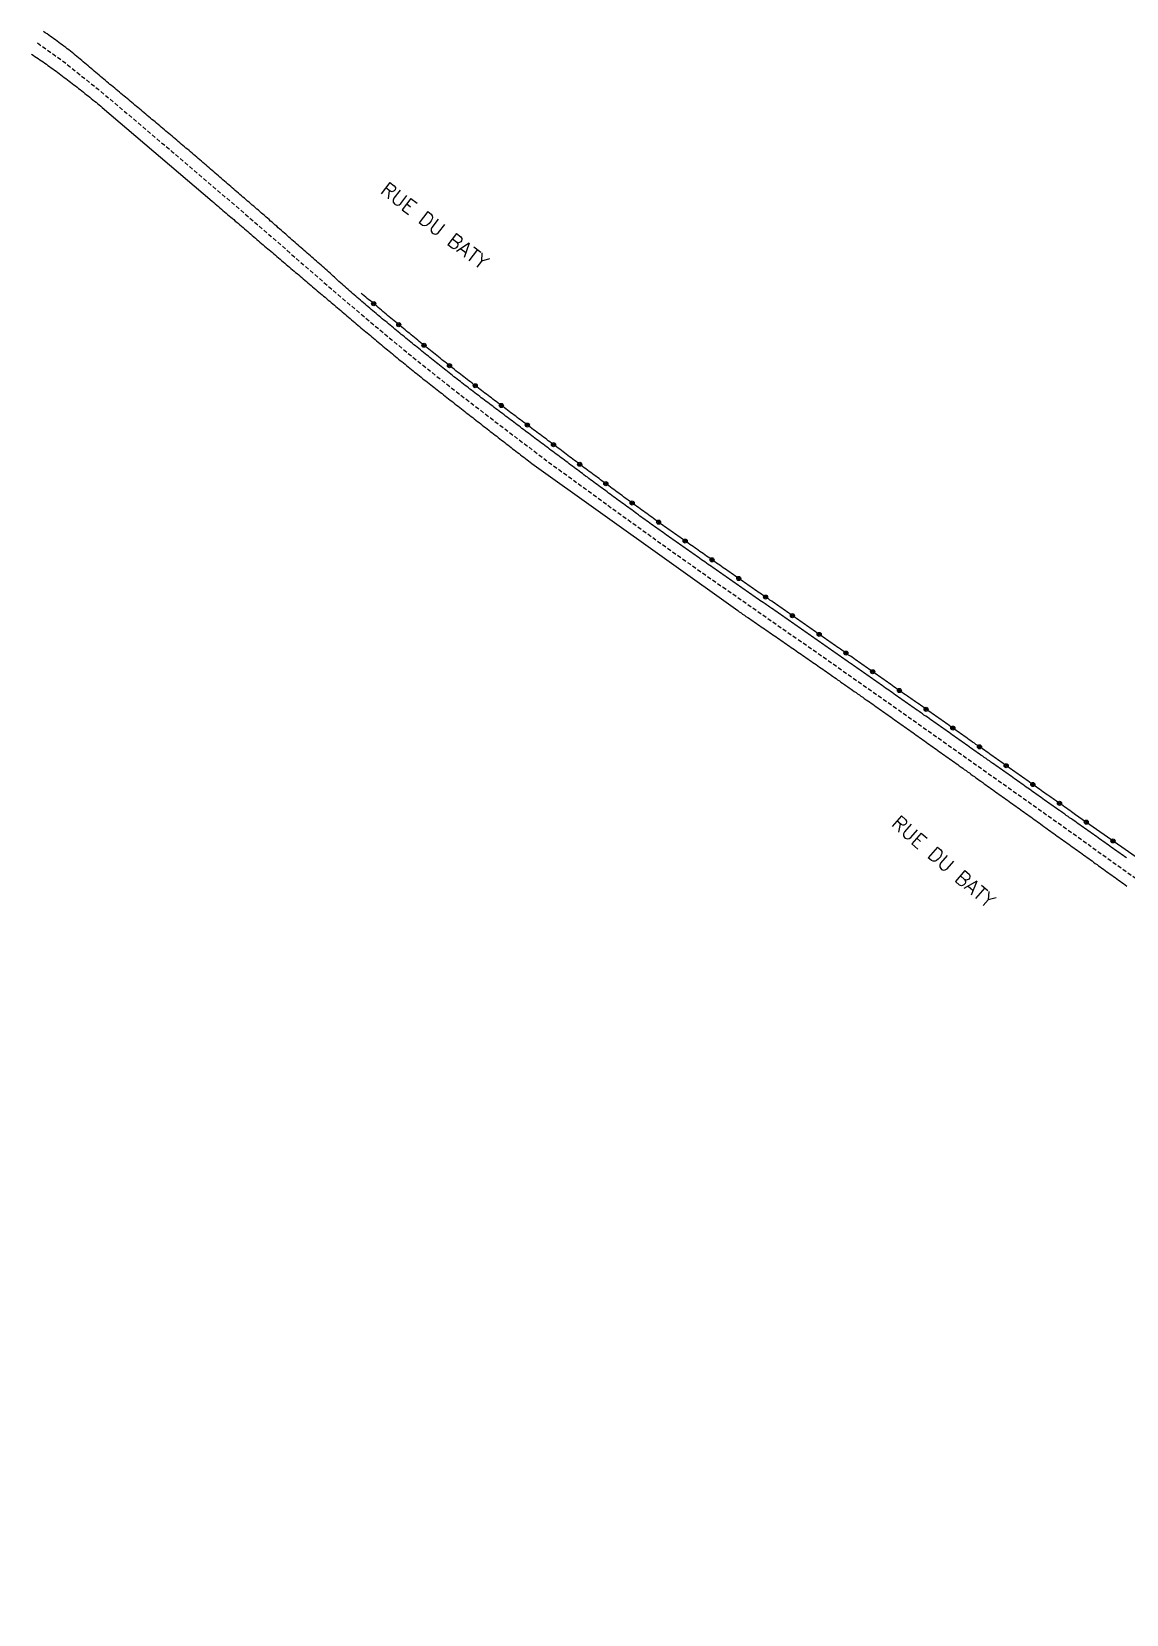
# Model space of a CAD drawing. Extents: x 146000 to 147001, y 128004 to 129000.
# Drawn here: x 146357.6 to 146491.7, y 128634 to 128827.9 of the extents above; entities that cross this region are included whole.
import ezdxf
from ezdxf.enums import TextEntityAlignment as Align

# ---------------------------------------------------------------- set-up
doc = ezdxf.new("R2010")
doc.units = 0
doc.header["$MEASUREMENT"] = 0
doc.linetypes.add('DASHED', pattern=[0.75, 0.5, -0.25])
doc.layers.get('0').update_dxf_attribs({"linetype": 'CONTINUOUS'})
for name, color, linetype in [('W0001', 6, 'DASHED'), ('W0008', 7, 'CONTINUOUS'), ('W0322', 7, 'CONTINUOUS'), ('W0989', 7, 'CONTINUOUS')]:
    doc.layers.add(name, color=color, linetype=linetype)
doc.styles.get("Standard").update_dxf_attribs({"font": 'romans.shx', "width": 0.85})

# ---------------------------------------------------------------- blocks, each defined once
blk = doc.blocks.new('t322o')
at = {"color": 0, "linetype": 'Continuous'}
for radius in [0.25, 0.15]:
    blk.add_circle((0, 0), radius, dxfattribs=at)

msp = doc.modelspace()

# ---------------------------------------------------------------- linework, layer by layer
at = {"layer": 'W0001', "flags": 128}
msp.add_lwpolyline([(146358.3, 128826.48), (146361.35, 128824.3), (146365.71, 128820.81), (146369.15, 128817.94), (146374.79, 128813.16), (146379.05, 128809.52), (146382.49, 128806.58), (146386.92, 128802.76), (146390.83, 128799.36), (146395.51, 128795.31), (146401.7, 128790.1), (146404.48, 128787.83), (146409.09, 128784.16), (146412.39, 128781.62), (146417.17, 128777.96), (146421.37, 128774.8), (146425.33, 128771.93), (146429.07, 128769.2), (146433.6, 128765.94), (146438.21, 128762.66), (146442.16, 128759.89), (146454.17, 128751.53), (146463.87, 128744.73), (146473.43, 128737.96), (146480.15, 128733.2), (146497.73, 128720.68), (146515.63, 128708.07), (146525.6, 128701.18), (146536.42, 128693.63), (146544.73, 128687.01), (146552.3, 128679.84), (146557.25, 128674.77), (146563.16, 128668.45), (146569.35, 128661.75), (146574.33, 128656.31), (146579, 128651.26), (146583.5, 128646.45), (146587.54, 128642.35), (146593.79, 128636.16), (146600.17, 128629.84), (146607.8, 128622.28), (146613.9, 128616.24), (146620.92, 128609.29), (146622.42, 128607.85)], dxfattribs=at)
at = {"layer": 'W0008', "flags": 128}
for points in [[(146491.72, 128726.64), (146491.52, 128726.79), (146491.32, 128726.93), (146491.11, 128727.07), (146490.91, 128727.22), (146490.7, 128727.36), (146490.5, 128727.51), (146490.29, 128727.65), (146490.09, 128727.8), (146489.88, 128727.94), (146489.68, 128728.09), (146489.47, 128728.23), (146489.27, 128728.38), (146489.07, 128728.52), (146488.86, 128728.67), (146488.66, 128728.81), (146488.45, 128728.96), (146488.25, 128729.1), (146488.04, 128729.25), (146487.84, 128729.39), (146487.63, 128729.54), (146487.43, 128729.68), (146487.22, 128729.83), (146487.02, 128729.97), (146486.81, 128730.12), (146486.61, 128730.26), (146486.4, 128730.41), (146486.2, 128730.55), (146485.99, 128730.7), (146485.79, 128730.84), (146485.58, 128730.99), (146485.38, 128731.13), (146485.17, 128731.28), (146484.97, 128731.42), (146484.76, 128731.57), (146484.56, 128731.71), (146484.35, 128731.86), (146484.15, 128732), (146483.94, 128732.15), (146483.74, 128732.29), (146483.53, 128732.44), (146483.33, 128732.58), (146483.12, 128732.73), (146482.92, 128732.87), (146482.71, 128733.02), (146482.51, 128733.16), (146482.3, 128733.31), (146482.1, 128733.45), (146481.89, 128733.6), (146481.69, 128733.74), (146481.48, 128733.89), (146481.28, 128734.03), (146481.07, 128734.18), (146480.87, 128734.32), (146480.66, 128734.47), (146480.46, 128734.61), (146480.25, 128734.76), (146480.05, 128734.9), (146479.84, 128735.05), (146479.64, 128735.19), (146479.43, 128735.33), (146479.23, 128735.48), (146479.02, 128735.62), (146478.82, 128735.77), (146478.61, 128735.91), (146478.41, 128736.06), (146478.2, 128736.2), (146478, 128736.35), (146477.79, 128736.49), (146477.59, 128736.64), (146477.38, 128736.78), (146477.18, 128736.93), (146476.97, 128737.07), (146476.77, 128737.22), (146476.56, 128737.36), (146476.35, 128737.51), (146476.15, 128737.65), (146475.94, 128737.8), (146475.74, 128737.94), (146475.53, 128738.08), (146475.33, 128738.23), (146475.12, 128738.37), (146474.92, 128738.52), (146474.71, 128738.66), (146474.51, 128738.81), (146474.3, 128738.95), (146474.1, 128739.1), (146473.89, 128739.24), (146473.69, 128739.39), (146473.48, 128739.53), (146473.28, 128739.68), (146473.07, 128739.82), (146472.87, 128739.97), (146472.66, 128740.11), (146472.46, 128740.25), (146472.25, 128740.4), (146472.05, 128740.54), (146471.84, 128740.69), (146471.64, 128740.83), (146471.43, 128740.98), (146471.22, 128741.12), (146471.02, 128741.27), (146470.81, 128741.41), (146470.61, 128741.56), (146470.4, 128741.7), (146470.2, 128741.84), (146469.99, 128741.99), (146469.79, 128742.13), (146469.58, 128742.28), (146469.38, 128742.42), (146469.17, 128742.57), (146468.97, 128742.71), (146468.76, 128742.86), (146468.56, 128743), (146468.35, 128743.14), (146468.14, 128743.29), (146467.94, 128743.43), (146467.74, 128743.58), (146467.53, 128743.72), (146467.32, 128743.87), (146467.12, 128744.01), (146466.91, 128744.15), (146466.71, 128744.3), (146466.5, 128744.44), (146466.3, 128744.59), (146466.09, 128744.73), (146465.89, 128744.87), (146465.68, 128745.02), (146465.48, 128745.16), (146465.27, 128745.31), (146465.07, 128745.45), (146464.86, 128745.59), (146464.66, 128745.74), (146464.45, 128745.88), (146464.25, 128746.03), (146464.04, 128746.17), (146463.84, 128746.31), (146463.63, 128746.46), (146463.43, 128746.6), (146463.22, 128746.74), (146463.02, 128746.89), (146462.81, 128747.03), (146462.61, 128747.18), (146462.4, 128747.32), (146462.2, 128747.46), (146461.99, 128747.61), (146461.79, 128747.75), (146461.58, 128747.9), (146461.38, 128748.04), (146461.17, 128748.18), (146460.96, 128748.33), (146460.76, 128748.47), (146460.55, 128748.61), (146460.35, 128748.76), (146460.14, 128748.9), (146459.94, 128749.05), (146459.73, 128749.19), (146459.53, 128749.33), (146459.32, 128749.48), (146459.12, 128749.62), (146458.91, 128749.76), (146458.71, 128749.91), (146458.5, 128750.05), (146458.3, 128750.19), (146458.09, 128750.34), (146457.89, 128750.48), (146457.68, 128750.63), (146457.47, 128750.77), (146457.27, 128750.91), (146457.06, 128751.06), (146456.86, 128751.2), (146456.65, 128751.34), (146456.45, 128751.49), (146456.24, 128751.63), (146456.04, 128751.78), (146455.83, 128751.92), (146455.63, 128752.06), (146455.42, 128752.21), (146455.22, 128752.35), (146455.01, 128752.49), (146454.81, 128752.64), (146454.6, 128752.78), (146454.39, 128752.92), (146454.19, 128753.07), (146453.98, 128753.21), (146453.78, 128753.36), (146453.57, 128753.5), (146453.37, 128753.64), (146453.16, 128753.79), (146452.96, 128753.93), (146452.75, 128754.07), (146452.55, 128754.21), (146452.35, 128754.36), (146452.14, 128754.5), (146451.94, 128754.64), (146451.73, 128754.79), (146451.53, 128754.93), (146451.32, 128755.07), (146451.12, 128755.21), (146450.91, 128755.36), (146450.71, 128755.5), (146450.5, 128755.64), (146450.3, 128755.78), (146450.09, 128755.93), (146449.89, 128756.07), (146449.68, 128756.21), (146449.48, 128756.35), (146449.27, 128756.5), (146449.07, 128756.64), (146448.86, 128756.78), (146448.66, 128756.92), (146448.45, 128757.06), (146448.25, 128757.21), (146448.04, 128757.35), (146447.84, 128757.49), (146447.63, 128757.63), (146447.43, 128757.77), (146447.22, 128757.92), (146447.02, 128758.06), (146446.81, 128758.2), (146446.61, 128758.34), (146446.4, 128758.48), (146446.2, 128758.63), (146445.99, 128758.77), (146445.79, 128758.91), (146445.58, 128759.05), (146445.38, 128759.2), (146445.17, 128759.34), (146444.97, 128759.48), (146444.76, 128759.62), (146444.56, 128759.76), (146444.35, 128759.91), (146444.15, 128760.05), (146443.94, 128760.19), (146443.74, 128760.33), (146443.53, 128760.47), (146443.33, 128760.62), (146443.12, 128760.76), (146442.92, 128760.9), (146442.71, 128761.04), (146442.51, 128761.19), (146442.3, 128761.33), (146442.1, 128761.47), (146441.89, 128761.61), (146441.69, 128761.76), (146441.48, 128761.9), (146441.28, 128762.04), (146441.07, 128762.18), (146440.87, 128762.33), (146440.66, 128762.47), (146440.46, 128762.61), (146440.25, 128762.75), (146440.05, 128762.9), (146439.84, 128763.04), (146439.64, 128763.18), (146439.44, 128763.33), (146439.23, 128763.47), (146439.03, 128763.61), (146438.82, 128763.76), (146438.62, 128763.9), (146438.41, 128764.04), (146438.21, 128764.19), (146438.01, 128764.33), (146437.8, 128764.47), (146437.6, 128764.62), (146437.39, 128764.76), (146437.19, 128764.9), (146436.99, 128765.05), (146436.78, 128765.19), (146436.58, 128765.34), (146436.37, 128765.48), (146436.17, 128765.63), (146435.97, 128765.77), (146435.76, 128765.91), (146435.56, 128766.06), (146435.36, 128766.2), (146435.15, 128766.35), (146434.95, 128766.49), (146434.75, 128766.64), (146434.54, 128766.78), (146434.34, 128766.93), (146434.14, 128767.07), (146433.94, 128767.22), (146433.73, 128767.36), (146433.53, 128767.51), (146433.33, 128767.65), (146433.12, 128767.8), (146432.92, 128767.95), (146432.72, 128768.09), (146432.52, 128768.24), (146432.31, 128768.39), (146432.11, 128768.53), (146431.91, 128768.68), (146431.7, 128768.83), (146431.5, 128768.97), (146431.3, 128769.12), (146431.1, 128769.27), (146430.9, 128769.42), (146430.69, 128769.56), (146430.49, 128769.71), (146430.29, 128769.86), (146430.09, 128770.01), (146429.88, 128770.15), (146429.68, 128770.3), (146429.48, 128770.45), (146429.28, 128770.6), (146429.08, 128770.75), (146428.88, 128770.89), (146428.67, 128771.04), (146428.47, 128771.19), (146428.27, 128771.34), (146428.07, 128771.49), (146427.87, 128771.64), (146427.67, 128771.78), (146427.47, 128771.93), (146427.26, 128772.08), (146427.06, 128772.23), (146426.86, 128772.38), (146426.66, 128772.53), (146426.46, 128772.68), (146426.26, 128772.83), (146426.06, 128772.98), (146425.86, 128773.13), (146425.66, 128773.27), (146425.45, 128773.42), (146425.25, 128773.57), (146425.05, 128773.72), (146424.85, 128773.87), (146424.65, 128774.02), (146424.45, 128774.17), (146424.25, 128774.32), (146424.05, 128774.47), (146423.85, 128774.62), (146423.65, 128774.77), (146423.45, 128774.92), (146423.25, 128775.07), (146423.05, 128775.22), (146422.85, 128775.37), (146422.65, 128775.52), (146422.45, 128775.67), (146422.25, 128775.82), (146422.05, 128775.97), (146421.85, 128776.12), (146421.64, 128776.27), (146421.44, 128776.42), (146421.24, 128776.57), (146421.04, 128776.72), (146420.84, 128776.87), (146420.64, 128777.02), (146420.44, 128777.17), (146420.24, 128777.32), (146420.04, 128777.47), (146419.84, 128777.62), (146419.64, 128777.77), (146419.44, 128777.92), (146419.24, 128778.07), (146419.04, 128778.22), (146418.84, 128778.37), (146418.64, 128778.52), (146418.44, 128778.67), (146418.24, 128778.82), (146418.04, 128778.97), (146417.84, 128779.12), (146417.64, 128779.27), (146417.45, 128779.42), (146417.25, 128779.57), (146417.05, 128779.72), (146416.85, 128779.87), (146416.65, 128780.02), (146416.45, 128780.17), (146416.25, 128780.32), (146416.05, 128780.47), (146415.85, 128780.62), (146415.65, 128780.77), (146415.45, 128780.92), (146415.25, 128781.07), (146415.05, 128781.22), (146414.86, 128781.37), (146414.66, 128781.52), (146414.46, 128781.67), (146414.26, 128781.82), (146414.06, 128781.97), (146413.86, 128782.12), (146413.66, 128782.27), (146413.46, 128782.42), (146413.26, 128782.57), (146413.07, 128782.72), (146412.87, 128782.87), (146412.67, 128783.02), (146412.47, 128783.17), (146412.27, 128783.32), (146412.07, 128783.47), (146411.88, 128783.62), (146411.68, 128783.77), (146411.48, 128783.93), (146411.28, 128784.08), (146411.09, 128784.23), (146410.89, 128784.38), (146410.69, 128784.53), (146410.49, 128784.69), (146410.3, 128784.84), (146410.1, 128784.99), (146409.9, 128785.14), (146409.71, 128785.3), (146409.51, 128785.45), (146409.31, 128785.6), (146409.12, 128785.76), (146408.92, 128785.91), (146408.73, 128786.07), (146408.53, 128786.22), (146408.34, 128786.38), (146408.14, 128786.53), (146407.94, 128786.69), (146407.75, 128786.84), (146407.55, 128787), (146407.35, 128787.16), (146407.16, 128787.31), (146406.96, 128787.47), (146406.76, 128787.63), (146406.57, 128787.78), (146406.37, 128787.94), (146406.18, 128788.1), (146405.98, 128788.25), (146405.78, 128788.41), (146405.59, 128788.57), (146405.39, 128788.73), (146405.2, 128788.88), (146405, 128789.04), (146404.81, 128789.2), (146404.61, 128789.36), (146404.42, 128789.52), (146404.22, 128789.67), (146404.03, 128789.83), (146403.83, 128789.99), (146403.64, 128790.15), (146403.44, 128790.31), (146403.25, 128790.47), (146403.06, 128790.63), (146402.86, 128790.78), (146402.67, 128790.94), (146402.47, 128791.1), (146402.28, 128791.26), (146402.09, 128791.42), (146401.89, 128791.58), (146401.7, 128791.74), (146401.51, 128791.9), (146401.31, 128792.06), (146401.12, 128792.22), (146400.93, 128792.38), (146400.73, 128792.54), (146400.54, 128792.7), (146400.35, 128792.86), (146400.16, 128793.03), (146399.96, 128793.19), (146399.77, 128793.35), (146399.58, 128793.51), (146399.39, 128793.67), (146399.19, 128793.83), (146399, 128793.99), (146398.81, 128794.16), (146398.62, 128794.32), (146398.43, 128794.48), (146398.24, 128794.64), (146398.04, 128794.81), (146397.85, 128794.97), (146397.66, 128795.13), (146397.47, 128795.29), (146397.28, 128795.46), (146397.09, 128795.62), (146396.9, 128795.79), (146396.71, 128795.95), (146396.53, 128796.11), (146396.34, 128796.27), (146396.15, 128796.44), (146395.97, 128796.6), (146395.79, 128796.77), (146395.6, 128796.93), (146395.42, 128797.1), (146395.23, 128797.27), (146395.05, 128797.43), (146394.87, 128797.6), (146394.68, 128797.77), (146394.5, 128797.93), (146394.32, 128798.1), (146394.14, 128798.27), (146393.95, 128798.43), (146393.77, 128798.6), (146393.58, 128798.76), (146393.4, 128798.93), (146393.21, 128799.09), (146393.03, 128799.26), (146392.84, 128799.42), (146392.65, 128799.59), (146392.47, 128799.75), (146392.28, 128799.92), (146392.09, 128800.08), (146391.91, 128800.25), (146391.72, 128800.41), (146391.53, 128800.57), (146391.34, 128800.74), (146391.16, 128800.9), (146390.97, 128801.07), (146390.78, 128801.23), (146390.6, 128801.4), (146390.41, 128801.56), (146390.22, 128801.72), (146390.04, 128801.89), (146389.85, 128802.05), (146389.66, 128802.22), (146389.47, 128802.38), (146389.29, 128802.54), (146389.1, 128802.71), (146388.91, 128802.87), (146388.72, 128803.04), (146388.54, 128803.2), (146388.35, 128803.36), (146388.16, 128803.53), (146387.97, 128803.69), (146387.79, 128803.85), (146387.6, 128804.02), (146387.41, 128804.18), (146387.22, 128804.35), (146387.04, 128804.51), (146386.85, 128804.67), (146386.66, 128804.84), (146386.47, 128805), (146386.29, 128805.16), (146386.1, 128805.33), (146385.91, 128805.49), (146385.72, 128805.65), (146385.53, 128805.82), (146385.35, 128805.98), (146385.16, 128806.14), (146384.97, 128806.31), (146384.78, 128806.47), (146384.59, 128806.63), (146384.41, 128806.79), (146384.22, 128806.96), (146384.03, 128807.12), (146383.84, 128807.28), (146383.65, 128807.45), (146383.46, 128807.61), (146383.28, 128807.77), (146383.09, 128807.93), (146382.9, 128808.1), (146382.71, 128808.26), (146382.52, 128808.42), (146382.33, 128808.59), (146382.15, 128808.75), (146381.96, 128808.91), (146381.77, 128809.07), (146381.58, 128809.24), (146381.39, 128809.4), (146381.2, 128809.56), (146381.01, 128809.72), (146380.83, 128809.89), (146380.64, 128810.05), (146380.45, 128810.21), (146380.26, 128810.37), (146380.07, 128810.53), (146379.88, 128810.7), (146379.69, 128810.86), (146379.5, 128811.02), (146379.32, 128811.18), (146379.13, 128811.35), (146378.94, 128811.51), (146378.75, 128811.67), (146378.56, 128811.83), (146378.37, 128811.99), (146378.18, 128812.15), (146377.99, 128812.32), (146377.8, 128812.48), (146377.61, 128812.64), (146377.42, 128812.8), (146377.23, 128812.96), (146377.05, 128813.13), (146376.86, 128813.29), (146376.67, 128813.45), (146376.48, 128813.61), (146376.29, 128813.77), (146376.1, 128813.93), (146375.91, 128814.09), (146375.72, 128814.25), (146375.53, 128814.41), (146375.35, 128814.57), (146375.16, 128814.73), (146374.97, 128814.89), (146374.78, 128815.05), (146374.59, 128815.21), (146374.4, 128815.37), (146374.21, 128815.53), (146374.02, 128815.69), (146373.83, 128815.85), (146373.64, 128816.01), (146373.45, 128816.17), (146373.26, 128816.33), (146373.07, 128816.49), (146372.88, 128816.65), (146372.69, 128816.81), (146372.5, 128816.97), (146372.31, 128817.12), (146372.12, 128817.28), (146371.93, 128817.44), (146371.74, 128817.6), (146371.55, 128817.76), (146371.36, 128817.92), (146371.17, 128818.08), (146370.98, 128818.24), (146370.79, 128818.4), (146370.6, 128818.56), (146370.41, 128818.71), (146370.22, 128818.87), (146370.03, 128819.03), (146369.84, 128819.19), (146369.65, 128819.35), (146369.46, 128819.51), (146369.27, 128819.67), (146369.08, 128819.83), (146368.89, 128819.98), (146368.7, 128820.14), (146368.51, 128820.3), (146368.32, 128820.46), (146368.13, 128820.62), (146367.94, 128820.78), (146367.75, 128820.94), (146367.55, 128821.09), (146367.36, 128821.25), (146367.17, 128821.41), (146366.98, 128821.57), (146366.79, 128821.73), (146366.6, 128821.9), (146366.4, 128822.06), (146366.21, 128822.22), (146366.02, 128822.38), (146365.83, 128822.55), (146365.63, 128822.71), (146365.44, 128822.87), (146365.25, 128823.04), (146365.06, 128823.2), (146364.86, 128823.37), (146364.67, 128823.53), (146364.48, 128823.69), (146364.28, 128823.85), (146364.09, 128824.02), (146363.9, 128824.18), (146363.7, 128824.34), (146363.51, 128824.5), (146363.31, 128824.66), (146363.12, 128824.82), (146362.92, 128824.98), (146362.73, 128825.14), (146362.53, 128825.3), (146362.33, 128825.46), (146362.13, 128825.62), (146361.94, 128825.77), (146361.74, 128825.93), (146361.53, 128826.08), (146361.33, 128826.24), (146361.12, 128826.39), (146360.92, 128826.54), (146360.71, 128826.69), (146360.5, 128826.85), (146360.3, 128826.99), (146360.09, 128827.14), (146359.88, 128827.29), (146359.67, 128827.44), (146359.46, 128827.58), (146359.24, 128827.72), (146359.03, 128827.87)], [(146357.57, 128825.1), (146357.77, 128824.97), (146357.98, 128824.83), (146358.18, 128824.7), (146358.38, 128824.56), (146358.58, 128824.43), (146358.78, 128824.29), (146358.98, 128824.16), (146359.18, 128824.02), (146359.38, 128823.88), (146359.57, 128823.74), (146359.77, 128823.59), (146359.97, 128823.45), (146360.17, 128823.31), (146360.37, 128823.16), (146360.57, 128823.01), (146360.76, 128822.86), (146360.96, 128822.72), (146361.16, 128822.57), (146361.36, 128822.42), (146361.56, 128822.27), (146361.76, 128822.12), (146361.95, 128821.97), (146362.15, 128821.82), (146362.35, 128821.67), (146362.54, 128821.52), (146362.74, 128821.37), (146362.94, 128821.21), (146363.13, 128821.06), (146363.33, 128820.91), (146363.52, 128820.76), (146363.72, 128820.6), (146363.91, 128820.45), (146364.1, 128820.3), (146364.3, 128820.14), (146364.49, 128819.99), (146364.69, 128819.83), (146364.88, 128819.68), (146365.07, 128819.52), (146365.26, 128819.36), (146365.46, 128819.21), (146365.65, 128819.05), (146365.84, 128818.89), (146366.03, 128818.74), (146366.22, 128818.58), (146379.69, 128807.1), (146379.88, 128806.94), (146380.07, 128806.78), (146380.26, 128806.62), (146380.45, 128806.46), (146380.63, 128806.29), (146380.82, 128806.13), (146381.01, 128805.97), (146381.2, 128805.81), (146381.39, 128805.65), (146381.58, 128805.48), (146381.77, 128805.32), (146381.96, 128805.16), (146382.15, 128805), (146382.33, 128804.84), (146382.52, 128804.67), (146382.71, 128804.51), (146382.9, 128804.35), (146383.09, 128804.19), (146383.28, 128804.03), (146383.47, 128803.87), (146383.66, 128803.7), (146383.85, 128803.54), (146384.04, 128803.38), (146384.23, 128803.22), (146384.41, 128803.06), (146384.6, 128802.9), (146384.79, 128802.73), (146384.98, 128802.57), (146385.17, 128802.41), (146385.36, 128802.25), (146385.55, 128802.09), (146385.74, 128801.93), (146385.93, 128801.76), (146386.12, 128801.6), (146386.31, 128801.44), (146386.5, 128801.28), (146386.69, 128801.12), (146386.88, 128800.96), (146387.07, 128800.8), (146387.25, 128800.64), (146387.44, 128800.47), (146387.63, 128800.31), (146387.82, 128800.15), (146388.01, 128799.99), (146388.2, 128799.83), (146388.39, 128799.67), (146388.58, 128799.51), (146388.77, 128799.35), (146388.96, 128799.19), (146389.15, 128799.02), (146389.34, 128798.86), (146389.53, 128798.7), (146389.72, 128798.54), (146389.91, 128798.38), (146390.1, 128798.22), (146390.29, 128798.06), (146390.48, 128797.9), (146390.67, 128797.74), (146390.86, 128797.58), (146391.05, 128797.41), (146391.24, 128797.25), (146391.43, 128797.09), (146391.62, 128796.93), (146391.81, 128796.77), (146392, 128796.61), (146392.19, 128796.45), (146392.38, 128796.29), (146392.57, 128796.12), (146392.76, 128795.96), (146392.95, 128795.8), (146393.15, 128795.64), (146393.34, 128795.48), (146393.53, 128795.32), (146393.72, 128795.15), (146393.91, 128794.99), (146394.1, 128794.83), (146394.29, 128794.67), (146394.48, 128794.51), (146394.67, 128794.34), (146394.86, 128794.18), (146395.05, 128794.02), (146395.24, 128793.86), (146395.44, 128793.7), (146395.63, 128793.53), (146395.82, 128793.37), (146396.01, 128793.21), (146396.2, 128793.05), (146396.39, 128792.89), (146396.58, 128792.73), (146396.77, 128792.56), (146396.96, 128792.4), (146397.16, 128792.24), (146397.35, 128792.08), (146397.54, 128791.92), (146397.73, 128791.76), (146397.92, 128791.59), (146398.11, 128791.43), (146398.3, 128791.27), (146398.5, 128791.11), (146398.69, 128790.95), (146398.88, 128790.79), (146399.07, 128790.63), (146399.26, 128790.47), (146399.45, 128790.31), (146399.65, 128790.15), (146399.84, 128789.99), (146400.03, 128789.83), (146400.22, 128789.67), (146400.42, 128789.51), (146400.61, 128789.35), (146400.8, 128789.19), (146400.99, 128789.03), (146401.19, 128788.87), (146401.38, 128788.71), (146401.57, 128788.55), (146401.77, 128788.39), (146401.96, 128788.23), (146402.15, 128788.07), (146402.35, 128787.91), (146402.54, 128787.75), (146402.73, 128787.6), (146402.93, 128787.44), (146403.12, 128787.28), (146403.32, 128787.12), (146403.52, 128786.96), (146403.71, 128786.8), (146403.91, 128786.65), (146404.1, 128786.49), (146404.3, 128786.33), (146404.5, 128786.17), (146404.69, 128786.02), (146404.89, 128785.86), (146405.09, 128785.7), (146405.28, 128785.54), (146405.48, 128785.39), (146405.68, 128785.23), (146405.88, 128785.08), (146406.07, 128784.92), (146406.27, 128784.76), (146406.47, 128784.61), (146406.67, 128784.45), (146406.87, 128784.3), (146407.06, 128784.14), (146407.26, 128783.98), (146407.46, 128783.83), (146407.66, 128783.67), (146407.86, 128783.52), (146408.05, 128783.36), (146408.25, 128783.21), (146408.45, 128783.05), (146408.65, 128782.9), (146408.85, 128782.74), (146409.05, 128782.59), (146409.25, 128782.43), (146409.44, 128782.28), (146409.64, 128782.12), (146409.84, 128781.97), (146410.04, 128781.81), (146410.24, 128781.66), (146410.44, 128781.5), (146410.63, 128781.35), (146410.83, 128781.19), (146411.03, 128781.04), (146411.23, 128780.88), (146411.42, 128780.73), (146411.62, 128780.58), (146411.81, 128780.43), (146412.01, 128780.27), (146412.2, 128780.12), (146412.4, 128779.97), (146412.6, 128779.82), (146412.79, 128779.66), (146412.99, 128779.51), (146413.18, 128779.36), (146413.38, 128779.21), (146413.57, 128779.06), (146413.77, 128778.9), (146413.96, 128778.75), (146414.16, 128778.6), (146414.35, 128778.45), (146414.55, 128778.3), (146414.74, 128778.15), (146414.94, 128777.99), (146415.14, 128777.84), (146415.33, 128777.69), (146415.53, 128777.54), (146415.72, 128777.39), (146415.92, 128777.24), (146416.11, 128777.09), (146416.31, 128776.93), (146416.51, 128776.78), (146416.7, 128776.63), (146416.9, 128776.48), (146417.09, 128776.33), (146417.29, 128776.18), (146417.48, 128776.03), (146417.68, 128775.88), (146417.88, 128775.73), (146418.07, 128775.57), (146418.27, 128775.42), (146418.47, 128775.27), (146418.66, 128775.12), (146418.86, 128774.97), (146444.08, 128756.94), (146444.28, 128756.8), (146444.49, 128756.66), (146444.69, 128756.52), (146444.9, 128756.38), (146445.1, 128756.24), (146445.31, 128756.1), (146445.51, 128755.96), (146445.72, 128755.82), (146445.92, 128755.68), (146446.13, 128755.54), (146446.33, 128755.4), (146446.54, 128755.26), (146446.74, 128755.12), (146446.94, 128754.97), (146447.15, 128754.83), (146447.35, 128754.69), (146447.56, 128754.55), (146447.76, 128754.41), (146447.97, 128754.27), (146448.17, 128754.13), (146448.38, 128753.99), (146448.58, 128753.85), (146448.79, 128753.71), (146448.99, 128753.57), (146449.19, 128753.43), (146449.4, 128753.29), (146449.6, 128753.15), (146449.81, 128753), (146450.01, 128752.86), (146450.22, 128752.72), (146450.42, 128752.58), (146450.62, 128752.44), (146450.83, 128752.3), (146451.03, 128752.16), (146451.24, 128752.02), (146451.44, 128751.87), (146451.65, 128751.73), (146451.85, 128751.59), (146452.05, 128751.45), (146452.26, 128751.31), (146452.46, 128751.17), (146452.67, 128751.03), (146452.87, 128750.88), (146453.07, 128750.74), (146453.28, 128750.6), (146453.48, 128750.46), (146453.69, 128750.32), (146453.89, 128750.18), (146454.09, 128750.03), (146454.3, 128749.89), (146454.5, 128749.75), (146454.7, 128749.61), (146454.91, 128749.47), (146455.11, 128749.32), (146455.32, 128749.18), (146455.52, 128749.04), (146455.72, 128748.9), (146455.93, 128748.76), (146456.13, 128748.61), (146456.33, 128748.47), (146456.54, 128748.33), (146456.74, 128748.19), (146456.94, 128748.04), (146457.15, 128747.9), (146457.35, 128747.76), (146457.56, 128747.62), (146457.76, 128747.47), (146457.97, 128747.33), (146458.17, 128747.19), (146458.37, 128747.04), (146458.58, 128746.9), (146458.78, 128746.75), (146458.99, 128746.61), (146459.19, 128746.47), (146459.4, 128746.32), (146459.6, 128746.18), (146459.81, 128746.03), (146460.01, 128745.89), (146460.22, 128745.75), (146460.42, 128745.6), (146460.63, 128745.46), (146460.83, 128745.31), (146461.04, 128745.17), (146461.24, 128745.02), (146461.45, 128744.88), (146461.65, 128744.74), (146461.86, 128744.59), (146462.06, 128744.45), (146462.26, 128744.3), (146462.47, 128744.16), (146462.67, 128744.01), (146462.88, 128743.87), (146463.08, 128743.72), (146463.29, 128743.58), (146463.49, 128743.43), (146463.69, 128743.29), (146463.9, 128743.14), (146464.1, 128743), (146464.31, 128742.86), (146464.51, 128742.71), (146464.72, 128742.57), (146464.92, 128742.42), (146465.12, 128742.28), (146465.33, 128742.13), (146465.53, 128741.99), (146465.74, 128741.84), (146465.94, 128741.7), (146466.15, 128741.55), (146466.35, 128741.41), (146466.55, 128741.26), (146466.76, 128741.12), (146466.96, 128740.97), (146467.17, 128740.83), (146467.37, 128740.68), (146467.57, 128740.54), (146467.78, 128740.39), (146467.98, 128740.24), (146468.19, 128740.1), (146468.39, 128739.95), (146468.59, 128739.81), (146468.8, 128739.66), (146469, 128739.52), (146469.2, 128739.37), (146469.41, 128739.23), (146469.61, 128739.08), (146469.82, 128738.94), (146470.02, 128738.79), (146470.22, 128738.65), (146470.43, 128738.5), (146470.63, 128738.36), (146470.84, 128738.21), (146471.04, 128738.07), (146471.24, 128737.92), (146471.45, 128737.77), (146471.65, 128737.63), (146471.85, 128737.48), (146472.06, 128737.34), (146472.26, 128737.19), (146472.47, 128737.05), (146472.67, 128736.9), (146472.87, 128736.76), (146473.08, 128736.61), (146473.28, 128736.46), (146473.48, 128736.32), (146473.69, 128736.17), (146473.89, 128736.03), (146474.1, 128735.88), (146474.3, 128735.74), (146474.5, 128735.59), (146474.71, 128735.45), (146474.91, 128735.3), (146475.11, 128735.15), (146475.32, 128735.01), (146475.52, 128734.86), (146475.72, 128734.72), (146475.93, 128734.57), (146476.13, 128734.43), (146476.33, 128734.28), (146476.54, 128734.14), (146476.74, 128733.99), (146476.94, 128733.85), (146477.15, 128733.7), (146477.35, 128733.56), (146477.55, 128733.41), (146477.76, 128733.26), (146477.96, 128733.12), (146478.16, 128732.97), (146478.37, 128732.83), (146478.57, 128732.68), (146478.77, 128732.54), (146478.98, 128732.39), (146479.18, 128732.25), (146479.38, 128732.1), (146479.58, 128731.96), (146479.79, 128731.81), (146479.99, 128731.66), (146480.19, 128731.52), (146480.4, 128731.37), (146480.6, 128731.23), (146480.8, 128731.08), (146481.01, 128730.94), (146481.21, 128730.79), (146481.41, 128730.65), (146481.61, 128730.5), (146481.82, 128730.35), (146482.02, 128730.21), (146482.22, 128730.06), (146482.43, 128729.92), (146482.63, 128729.77), (146482.83, 128729.63), (146483.04, 128729.48), (146483.24, 128729.33), (146483.44, 128729.19), (146483.64, 128729.04), (146483.85, 128728.9), (146484.05, 128728.75), (146484.25, 128728.61), (146484.46, 128728.46), (146484.66, 128728.31), (146484.86, 128728.17), (146485.06, 128728.02), (146485.27, 128727.88), (146485.47, 128727.73), (146485.67, 128727.58), (146485.88, 128727.44), (146486.08, 128727.29), (146486.28, 128727.15), (146486.48, 128727), (146486.69, 128726.85), (146486.89, 128726.71), (146487.09, 128726.56), (146487.3, 128726.42), (146487.5, 128726.27), (146487.7, 128726.12), (146487.9, 128725.98), (146488.11, 128725.83), (146488.31, 128725.69), (146488.51, 128725.54), (146488.71, 128725.39), (146488.92, 128725.25), (146489.12, 128725.1), (146489.32, 128724.96), (146489.53, 128724.81), (146489.73, 128724.66), (146489.93, 128724.52), (146490.13, 128724.37), (146490.34, 128724.23), (146490.54, 128724.08), (146490.74, 128723.93), (146490.94, 128723.79), (146491.15, 128723.64), (146491.35, 128723.5), (146491.55, 128723.35), (146491.75, 128723.2)]]:
    msp.add_lwpolyline(points, dxfattribs=at)
at = {"layer": 'W0322', "flags": 128}
msp.add_lwpolyline([(146509.3, 128715.29), (146485.49, 128731.93), (146484.97, 128732.3), (146484.77, 128732.45), (146484.56, 128732.59), (146484.36, 128732.74), (146484.15, 128732.88), (146483.95, 128733.03), (146483.74, 128733.17), (146483.54, 128733.32), (146483.33, 128733.46), (146483.13, 128733.61), (146482.92, 128733.75), (146482.72, 128733.9), (146482.51, 128734.04), (146482.31, 128734.18), (146482.1, 128734.33), (146481.9, 128734.47), (146481.69, 128734.62), (146481.49, 128734.76), (146481.28, 128734.91), (146481.08, 128735.05), (146480.87, 128735.2), (146480.67, 128735.34), (146480.46, 128735.49), (146480.26, 128735.63), (146480.05, 128735.78), (146479.85, 128735.92), (146479.64, 128736.07), (146479.44, 128736.21), (146479.23, 128736.36), (146479.03, 128736.5), (146478.82, 128736.65), (146478.62, 128736.79), (146478.41, 128736.94), (146478.21, 128737.08), (146478, 128737.23), (146477.8, 128737.37), (146477.59, 128737.52), (146477.39, 128737.66), (146477.18, 128737.81), (146476.98, 128737.95), (146476.77, 128738.09), (146476.57, 128738.24), (146476.36, 128738.38), (146476.15, 128738.53), (146475.95, 128738.67), (146475.74, 128738.82), (146475.54, 128738.96), (146475.33, 128739.11), (146475.13, 128739.25), (146474.92, 128739.4), (146474.72, 128739.54), (146474.51, 128739.69), (146474.31, 128739.83), (146474.1, 128739.98), (146473.9, 128740.12), (146473.69, 128740.26), (146473.49, 128740.41), (146473.28, 128740.55), (146473.08, 128740.7), (146472.87, 128740.84), (146472.67, 128740.99), (146472.46, 128741.13), (146472.26, 128741.28), (146472.05, 128741.42), (146471.84, 128741.57), (146471.64, 128741.71), (146471.43, 128741.86), (146471.23, 128742), (146471.02, 128742.14), (146470.82, 128742.29), (146470.61, 128742.43), (146470.41, 128742.58), (146470.2, 128742.72), (146470, 128742.87), (146469.79, 128743.01), (146469.59, 128743.16), (146469.38, 128743.3), (146469.18, 128743.44), (146468.97, 128743.59), (146468.76, 128743.73), (146468.56, 128743.88, 0.000015), (146468.56, 128743.88), (146468.35, 128744.02, 0.000022), (146468.35, 128744.02), (146468.15, 128744.17, 0.000021), (146468.15, 128744.17), (146467.94, 128744.31, 0.000021), (146467.94, 128744.31), (146467.74, 128744.45, 0.000021), (146467.74, 128744.45), (146467.53, 128744.6, 0.00002), (146467.53, 128744.6), (146467.33, 128744.74, 0.00002), (146467.33, 128744.74), (146467.12, 128744.89, 0.000019), (146467.12, 128744.89), (146466.92, 128745.03, 0.000019), (146466.92, 128745.03), (146466.71, 128745.18, 0.000019), (146466.71, 128745.18), (146466.51, 128745.32, 0.000018), (146466.51, 128745.32), (146466.3, 128745.46, 0.000018), (146466.3, 128745.46), (146466.1, 128745.61, 0.000017), (146466.1, 128745.61), (146465.89, 128745.75, 0.000017), (146465.89, 128745.75), (146465.69, 128745.9, 0.000017), (146465.69, 128745.9), (146465.48, 128746.04, 0.000016), (146465.48, 128746.04), (146465.28, 128746.18, 0.000016), (146465.28, 128746.18), (146465.07, 128746.33, 0.000015), (146465.07, 128746.33), (146464.87, 128746.47, 0.000015), (146464.87, 128746.47), (146464.66, 128746.62, 0.000015), (146464.66, 128746.62), (146464.46, 128746.76, 0.000014), (146464.46, 128746.76), (146464.25, 128746.9, 0.000014), (146464.25, 128746.9), (146464.05, 128747.05, 0.000013), (146464.05, 128747.05), (146463.84, 128747.19, 0.000013), (146463.84, 128747.19), (146463.64, 128747.33, 0.000013), (146463.64, 128747.33), (146463.43, 128747.48, 0.000012), (146463.43, 128747.48), (146463.23, 128747.62, 0.000012), (146463.23, 128747.62), (146463.02, 128747.77, 0.000011), (146463.02, 128747.77), (146462.81, 128747.91, 0.000011), (146462.81, 128747.91), (146462.61, 128748.05, 0.000011), (146462.61, 128748.05), (146462.4, 128748.2, 0.00001), (146462.4, 128748.2), (146462.2, 128748.34, 0.00001), (146462.2, 128748.34), (146461.99, 128748.49, 0.000009), (146461.99, 128748.49), (146461.79, 128748.63, 0.000009), (146461.79, 128748.63), (146461.58, 128748.77, 0.000009), (146461.58, 128748.77), (146461.38, 128748.92), (146461.17, 128749.06), (146460.97, 128749.2), (146460.76, 128749.35), (146460.56, 128749.49), (146460.35, 128749.64), (146460.15, 128749.78), (146459.94, 128749.92), (146459.74, 128750.07), (146459.53, 128750.21), (146459.32, 128750.35), (146459.12, 128750.5), (146458.91, 128750.64), (146458.71, 128750.78), (146458.5, 128750.93), (146458.3, 128751.07), (146458.09, 128751.22), (146457.89, 128751.36), (146457.68, 128751.5), (146457.48, 128751.65), (146457.27, 128751.79), (146457.07, 128751.93), (146456.86, 128752.08), (146456.66, 128752.22), (146456.45, 128752.37), (146456.24, 128752.51), (146456.04, 128752.65), (146455.83, 128752.8), (146455.63, 128752.94), (146455.42, 128753.08), (146455.22, 128753.23), (146455.01, 128753.37), (146454.81, 128753.51), (146454.6, 128753.66), (146454.4, 128753.8), (146454.19, 128753.95), (146453.99, 128754.09), (146453.78, 128754.23, 0.000033), (146453.78, 128754.23), (146453.58, 128754.38, 0.000071), (146453.58, 128754.38), (146453.37, 128754.52, 0.000069), (146453.37, 128754.52), (146453.17, 128754.66, 0.000067), (146453.17, 128754.66), (146452.96, 128754.81, 0.000065), (146452.96, 128754.81), (146452.76, 128754.95, 0.000063), (146452.76, 128754.95), (146452.55, 128755.09, 0.00006), (146452.55, 128755.09), (146452.35, 128755.23, 0.000058), (146452.35, 128755.23), (146452.14, 128755.38, 0.000056), (146452.14, 128755.38), (146451.94, 128755.52, 0.000054), (146451.94, 128755.52), (146451.73, 128755.66, 0.000052), (146451.73, 128755.66), (146451.53, 128755.81, 0.00005), (146451.53, 128755.81), (146451.32, 128755.95, 0.000048), (146451.32, 128755.95), (146451.12, 128756.09, 0.000045), (146451.12, 128756.09), (146450.91, 128756.23, 0.000043), (146450.91, 128756.23), (146450.71, 128756.38, 0.000041), (146450.71, 128756.38), (146450.5, 128756.52, 0.000039), (146450.5, 128756.52), (146450.3, 128756.66, 0.000037), (146450.3, 128756.66), (146450.09, 128756.8, 0.000035), (146450.09, 128756.8), (146449.89, 128756.94, 0.000032), (146449.89, 128756.94), (146449.68, 128757.09, 0.00003), (146449.68, 128757.09), (146449.48, 128757.23, 0.000028), (146449.48, 128757.23), (146449.27, 128757.37, 0.000026), (146449.27, 128757.37), (146449.07, 128757.51, 0.000024), (146449.07, 128757.51), (146448.86, 128757.66, 0.000022), (146448.86, 128757.66), (146448.66, 128757.8, 0.00002), (146448.66, 128757.8), (146448.45, 128757.94, 0.000017), (146448.45, 128757.94), (146448.25, 128758.08, 0.000015), (146448.25, 128758.08), (146448.04, 128758.22, 0.000013), (146448.04, 128758.22), (146447.84, 128758.37, 0.000011), (146447.84, 128758.37), (146447.63, 128758.51, 0.000009), (146447.63, 128758.51), (146447.43, 128758.65), (146447.22, 128758.79), (146447.02, 128758.94), (146446.81, 128759.08), (146446.61, 128759.22), (146446.4, 128759.36), (146446.2, 128759.5), (146445.99, 128759.65), (146445.79, 128759.79), (146445.58, 128759.93), (146445.38, 128760.07), (146445.17, 128760.21), (146444.97, 128760.36), (146444.76, 128760.5), (146444.56, 128760.64), (146444.35, 128760.78), (146444.15, 128760.92), (146443.94, 128761.07), (146443.74, 128761.21), (146443.53, 128761.35), (146443.33, 128761.49), (146443.12, 128761.64), (146442.92, 128761.78), (146442.71, 128761.92), (146442.51, 128762.06), (146442.3, 128762.2), (146442.1, 128762.35), (146441.89, 128762.49), (146441.69, 128762.63), (146441.48, 128762.77), (146441.28, 128762.92), (146441.07, 128763.06), (146440.87, 128763.2), (146440.67, 128763.35), (146440.46, 128763.49), (146440.26, 128763.63), (146440.05, 128763.77), (146439.85, 128763.92), (146439.64, 128764.06), (146439.44, 128764.2), (146439.24, 128764.35), (146439.03, 128764.49), (146438.83, 128764.63), (146438.62, 128764.78), (146438.42, 128764.92), (146438.22, 128765.06), (146438.01, 128765.21), (146437.81, 128765.35), (146437.61, 128765.49), (146437.4, 128765.64), (146437.2, 128765.78), (146436.99, 128765.92), (146436.79, 128766.07), (146436.59, 128766.21), (146436.38, 128766.36), (146436.18, 128766.5), (146435.98, 128766.65), (146435.77, 128766.79), (146435.57, 128766.93), (146435.37, 128767.08), (146435.17, 128767.22), (146434.96, 128767.37), (146434.76, 128767.51), (146434.56, 128767.66), (146434.36, 128767.8), (146434.15, 128767.95), (146433.95, 128768.09), (146433.75, 128768.24), (146433.55, 128768.38), (146433.34, 128768.53), (146433.14, 128768.68), (146432.94, 128768.82), (146432.74, 128768.97), (146432.53, 128769.12), (146432.33, 128769.26), (146432.13, 128769.41), (146431.93, 128769.56), (146431.72, 128769.7), (146431.52, 128769.85), (146431.32, 128770), (146431.12, 128770.14), (146430.92, 128770.29), (146430.71, 128770.44), (146430.51, 128770.59), (146430.31, 128770.73), (146430.11, 128770.88), (146429.91, 128771.03), (146429.71, 128771.18), (146429.5, 128771.33), (146429.3, 128771.47), (146429.1, 128771.62), (146428.9, 128771.77), (146428.7, 128771.92), (146428.5, 128772.07), (146428.3, 128772.22), (146428.09, 128772.36), (146427.89, 128772.51), (146427.69, 128772.66), (146427.49, 128772.81), (146427.29, 128772.96), (146427.09, 128773.11), (146426.89, 128773.26), (146426.69, 128773.41), (146426.49, 128773.55), (146426.29, 128773.7), (146426.09, 128773.85), (146425.88, 128774), (146425.68, 128774.15), (146425.48, 128774.3), (146425.28, 128774.45), (146425.08, 128774.6), (146424.88, 128774.75), (146424.68, 128774.9), (146424.48, 128775.05), (146424.28, 128775.2), (146424.08, 128775.35), (146423.88, 128775.5), (146423.68, 128775.65), (146423.48, 128775.8), (146423.28, 128775.95), (146423.08, 128776.1), (146422.88, 128776.25), (146422.68, 128776.4), (146422.48, 128776.55), (146422.28, 128776.7), (146422.08, 128776.85), (146421.88, 128777), (146421.68, 128777.15), (146421.48, 128777.3), (146421.28, 128777.45), (146421.08, 128777.6), (146420.88, 128777.75), (146420.68, 128777.9), (146420.48, 128778.05), (146420.28, 128778.2), (146420.08, 128778.35), (146419.88, 128778.5), (146419.68, 128778.65), (146419.48, 128778.8), (146419.28, 128778.95), (146419.07, 128779.1), (146418.87, 128779.25), (146418.67, 128779.4, 0.000027), (146418.67, 128779.4), (146418.48, 128779.55, 0.000047), (146418.48, 128779.55), (146418.28, 128779.7, 0.00004), (146418.28, 128779.7), (146418.08, 128779.85, 0.000032), (146418.08, 128779.85), (146417.88, 128780, 0.000025), (146417.88, 128780), (146417.68, 128780.15, 0.000017), (146417.68, 128780.15), (146417.48, 128780.3, 0.00001), (146417.48, 128780.3), (146417.28, 128780.45), (146417.08, 128780.6), (146416.88, 128780.75), (146416.68, 128780.9), (146416.48, 128781.05), (146416.28, 128781.19), (146416.08, 128781.34), (146415.89, 128781.49), (146415.69, 128781.64), (146415.49, 128781.79), (146415.29, 128781.94), (146415.09, 128782.09), (146414.89, 128782.24), (146414.69, 128782.39), (146414.49, 128782.54), (146414.29, 128782.69), (146414.1, 128782.84), (146413.9, 128782.99), (146413.7, 128783.14), (146413.5, 128783.29), (146413.3, 128783.44), (146413.1, 128783.59), (146412.91, 128783.74), (146412.71, 128783.89), (146412.51, 128784.04), (146412.31, 128784.19), (146412.12, 128784.35), (146411.92, 128784.5), (146411.72, 128784.65), (146411.53, 128784.8), (146411.33, 128784.95), (146411.13, 128785.1), (146410.94, 128785.26), (146410.74, 128785.41), (146410.54, 128785.56), (146410.35, 128785.71), (146410.15, 128785.86), (146409.95, 128786.02), (146409.76, 128786.17), (146409.56, 128786.32), (146409.37, 128786.48), (146409.17, 128786.63), (146408.98, 128786.78), (146408.78, 128786.94), (146408.59, 128787.1), (146408.39, 128787.25), (146408.19, 128787.41), (146408, 128787.56), (146407.8, 128787.72), (146407.61, 128787.88), (146407.41, 128788.03), (146407.21, 128788.19), (146407.02, 128788.35), (146406.82, 128788.5), (146406.63, 128788.66), (146406.43, 128788.82), (146406.24, 128788.97), (146406.04, 128789.13), (146405.85, 128789.29), (146405.65, 128789.44), (146405.46, 128789.6), (146405.26, 128789.76), (146405.07, 128789.92), (146404.87, 128790.08), (146404.68, 128790.23), (146404.48, 128790.39), (146404.29, 128790.55), (146404.09, 128790.71), (146403.9, 128790.87), (146403.71, 128791.02), (146403.51, 128791.18), (146403.32, 128791.34), (146403.13, 128791.5), (146402.93, 128791.66), (146402.74, 128791.82), (146402.54, 128791.98), (146402.35, 128792.14), (146402.16, 128792.3), (146401.97, 128792.46), (146401.77, 128792.62), (146401.58, 128792.78), (146401.39, 128792.94), (146401.19, 128793.1), (146401, 128793.26), (146400.81, 128793.42), (146400.62, 128793.58), (146400.43, 128793.74), (146400.23, 128793.9), (146400.04, 128794.06), (146399.85, 128794.22), (146399.66, 128794.38), (146399.47, 128794.55), (146399.28, 128794.71), (146399.08, 128794.87), (146398.89, 128795.03), (146398.7, 128795.19), (146398.51, 128795.35), (146398.32, 128795.52), (146398.13, 128795.68), (146397.94, 128795.84)], format="xyb", dxfattribs=at)

# ---------------------------------------------------------------- block references
at = {"layer": 'W0322'}
for p, rotation in [((146399.48, 128794.54), 139.8535028123039), ((146402.55, 128791.97), 140.5139496532124), ((146405.65, 128789.45), 141.0691602077353), ((146408.77, 128786.95), 141.593056091921), ((146411.93, 128784.49), 142.5435472665349), ((146415.12, 128782.07), 143.0446063880838), ((146418.31, 128779.67), 143.105475772533), ((146421.51, 128777.27), 143.1272196619905), ((146424.72, 128774.87), 143.2767955284755), ((146427.93, 128772.49), 143.5387185129391), ((146431.15, 128770.12), 143.9129779834484), ((146434.39, 128767.78), 144.3907078086553), ((146437.65, 128765.46), 144.8054009665535), ((146440.93, 128763.16), 145.0936174484263), ((146444.21, 128760.88), 145.2553329065287), ((146447.5, 128758.6), 145.2905477040934), ((146450.79, 128756.32), 145.1992632428114), ((146454.07, 128754.03), 145.0093797081112), ((146457.34, 128751.74), 145.0190352714166), ((146460.62, 128749.45), 145.0054897537434), ((146463.9, 128747.15), 144.9687433194635), ((146467.17, 128744.85), 144.9087958430228), ((146470.44, 128742.55), 144.8598746411174), ((146473.71, 128740.25), 144.8296530756605), ((146476.98, 128737.94), 144.7994314747607), ((146480.25, 128735.64), 144.771098716785), ((146483.52, 128733.33), 144.7408771036666), ((146486.79, 128731.03), 145.0386766203427), ((146490.07, 128728.73), 145.0386766203427)]:
    msp.add_blockref('t322o', p, dxfattribs=dict(at, rotation=rotation))

# ---------------------------------------------------------------- texts
at = {"layer": 'W0989'}
for rotation, p in [(322.5112, (146406.95, 128804.1)), (319.1565, (146469.3, 128726.19))]:
    msp.add_text('RUE DU BATY', height=1.75, rotation=rotation, dxfattribs=at).set_placement(p, align=Align.MIDDLE)

doc.saveas('drawing.dxf')
